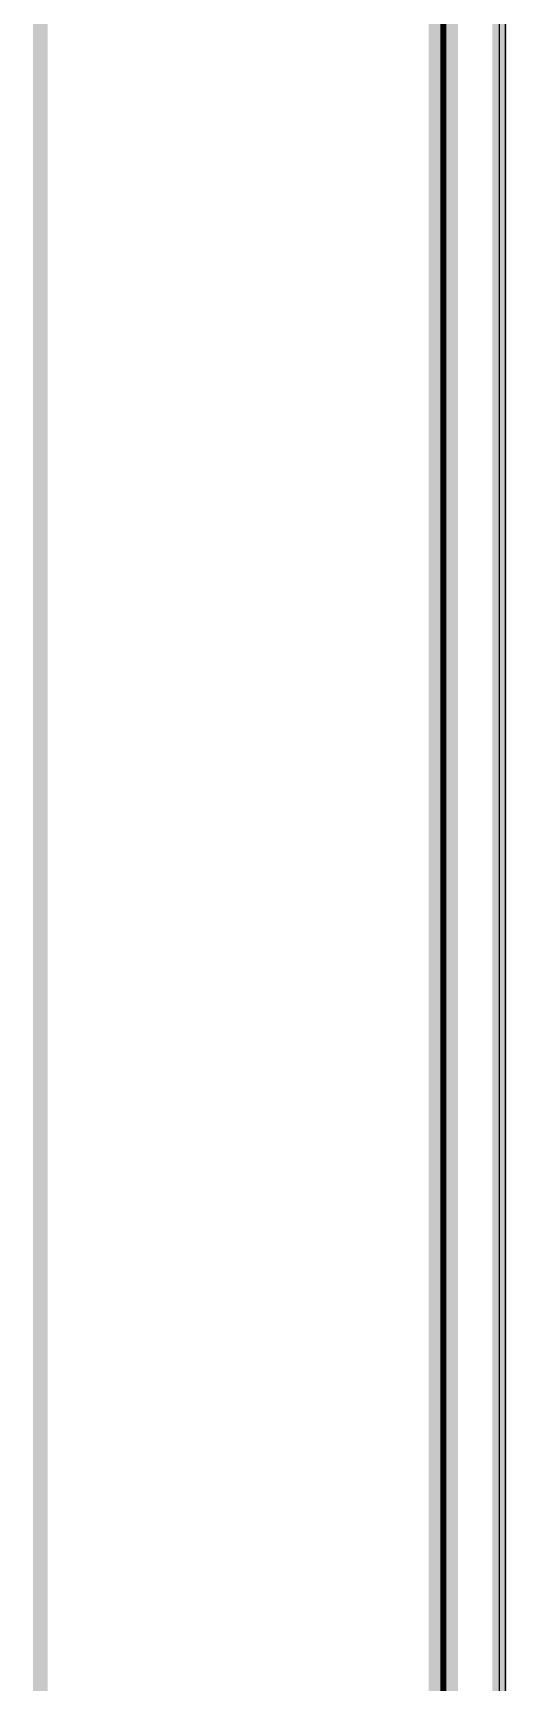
# Model space of a CAD drawing. Header units: millimetres. Extents: x -30 to 3.5, y -1.1 to 91.3.
# Drawn here: x -4.02 to 0.06, y 68.36 to 82.58 of the extents above; entities that cross this region are included whole.
import ezdxf

# ---------------------------------------------------------------- set-up
doc = ezdxf.new("R2010")
doc.units = ezdxf.units.MM
for name, color, linetype in [('BottomLayer', 5, 'Continuous'), ('BottomOverlay', 54, 'Continuous'), ('KeepOutLayer', 6, 'Continuous'), ('Mechanical15', 56, 'Continuous'), ('TopLayer', 1, 'Continuous'), ('TopOverlay', 2, 'Continuous')]:
    doc.layers.add(name, color=color, linetype=linetype)

# ---------------------------------------------------------------- blocks, each defined once
blk = doc.blocks.new('WIFIM_SMD_ESP32_S3__WROOM_1_N8_8')
at = {"layer": 'Mechanical15', "const_width": 0.0508}
blk.add_lwpolyline([(9, 16.445), (-9, 16.445)], dxfattribs=at)
at = {"layer": 'TopOverlay', "const_width": 0.254}
blk.add_lwpolyline([(9, 16.445), (-9, 16.445)], dxfattribs=at)
blk = doc.blocks.new('18650_BATTERY_B_27')
at = {"layer": 'BottomOverlay', "const_width": 0.127}
blk.add_lwpolyline([(0, 0), (-76.53, 0)], dxfattribs=at)

msp = doc.modelspace()

# ---------------------------------------------------------------- linework, layer by layer
at = {"layer": 'BottomLayer'}
msp.add_line((0.051, 67.386), (0.051, 85.344), dxfattribs=at)
at = {"layer": 'KeepOutLayer', "const_width": 0.127}
msp.add_lwpolyline([(0, 2.094), (0, 89.216)], dxfattribs=at)
at = {"layer": 'TopLayer'}
msp.add_line((0, 67.386), (0, 85.344), dxfattribs=at)

# ---------------------------------------------------------------- block references
at = {"rotation": 270}
for name, p in [('18650_BATTERY_B_27', (-3.956, 7.462)), ('WIFIM_SMD_ESP32_S3__WROOM_1_N8_8', (-16.93, 76.337))]:
    msp.add_blockref(name, p, dxfattribs=at)

doc.saveas('drawing.dxf')
